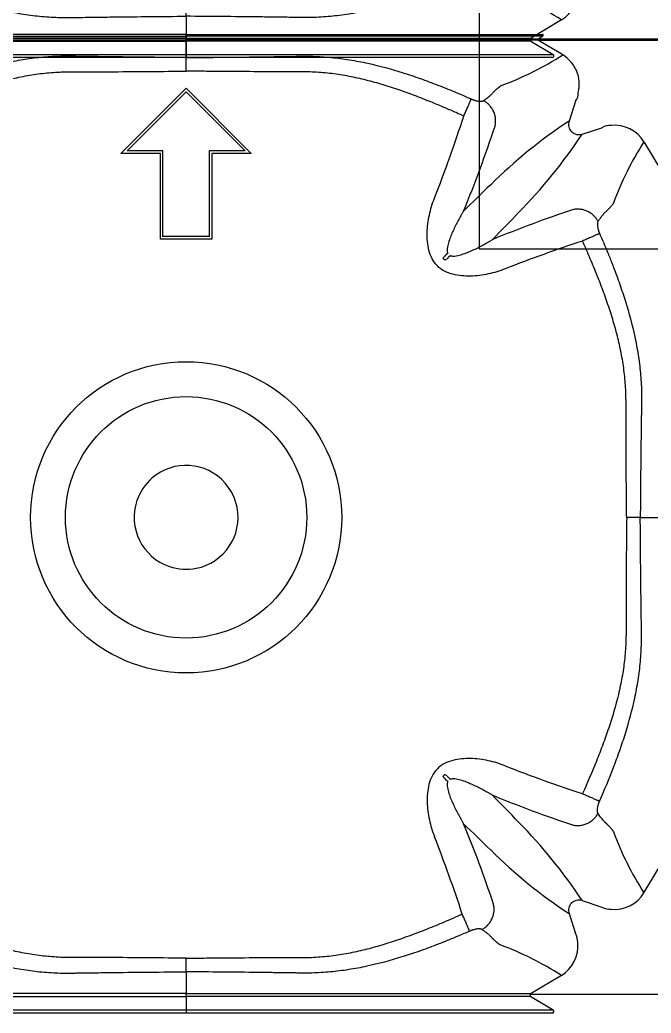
# Model space of a CAD drawing. Header units: millimetres. Extents: x -455371 to 117772, y -78417 to 116564.
# Drawn here: x -24283 to -23914, y 55726 to 56306 of the extents above; entities that cross this region are included whole.
import ezdxf

# ---------------------------------------------------------------- set-up
doc = ezdxf.new("R2010")
doc.units = ezdxf.units.MM
doc.layers.get('0').update_dxf_attribs({"color": 255})
doc.layers.add('Cls', color=7, linetype='Continuous', lineweight=25)
doc.layers.add('quote', color=5, linetype='Continuous', lineweight=15)
doc.layers.add('Contorno-Cupolex', color=3, linetype='Continuous')

# ---------------------------------------------------------------- blocks, each defined once
blk = doc.blocks.new('Cupolex H50')
at = {"layer": 'Contorno-Cupolex', "linetype": 'Continuous'}
for p, q in [((19721.008, 10220.685), (19700.221, 10220.685)), ((19721.008, 10220.685), (19741.795, 10220.685)), ((19721.008, 10220.592), (19721.008, 10220.685)), ((19721.008, 10220.428), (19721.008, 10220.592)), ((19721.008, 10220.342), (19721.008, 10220.428)), ((19741.548, 10220.428), (19741.822, 10220.592)), ((19741.548, 10220.342), (19741.548, 10220.428)), ((19721.008, 10219.339), (19721.008, 10220.342)), ((19741.56, 10220.335), (19741.548, 10220.342)), ((19741.568, 10220.335), (19741.56, 10220.335)), ((19748.808, 10220.335), (19741.568, 10220.335)), ((19742.979, 10219.487), (19741.568, 10220.335)), ((19721.008, 10218.547), (19721.008, 10219.339)), ((19717.208, 10213.747), (19721.008, 10217.548)), ((19721.008, 10217.548), (19724.809, 10213.747)), ((19717.57, 10213.897), (19721.008, 10217.335)), ((19717.57, 10213.896), (19721.008, 10217.334)), ((19721.008, 10217.334), (19721.008, 10217.335)), ((19721.008, 10217.335), (19724.446, 10213.897)), ((19721.008, 10217.334), (19724.446, 10213.896)), ((19743.723, 10216.79), (19743.347, 10215.632)), ((19744.105, 10214.873), (19745.264, 10215.25)), ((19747.709, 10214.424), (19748.773, 10212.653)), ((19719.508, 10213.747), (19717.208, 10213.747)), ((19717.208, 10213.746), (19717.208, 10213.747)), ((19719.508, 10213.746), (19717.208, 10213.746)), ((19719.658, 10213.897), (19717.57, 10213.897)), ((19719.508, 10208.747), (19719.508, 10213.747)), ((19719.658, 10213.896), (19719.658, 10213.897)), ((19719.658, 10208.897), (19719.658, 10213.897)), ((19719.658, 10208.896), (19719.658, 10213.896)), ((19722.358, 10213.896), (19722.358, 10213.897)), ((19724.446, 10213.897), (19722.358, 10213.897)), ((19722.358, 10213.897), (19722.358, 10208.897)), ((19722.358, 10213.896), (19722.358, 10208.896)), ((19722.508, 10213.747), (19722.508, 10208.747)), ((19724.809, 10213.747), (19722.508, 10213.747)), ((19724.808, 10213.746), (19722.508, 10213.746)), ((19724.808, 10213.746), (19724.809, 10213.747)), ((19721.008, 10208.897), (19719.658, 10208.897)), ((19722.358, 10208.897), (19721.008, 10208.897)), ((19719.508, 10208.746), (19719.508, 10208.747)), ((19721.008, 10208.747), (19719.508, 10208.747)), ((19721.008, 10208.746), (19719.508, 10208.746)), ((19721.008, 10208.746), (19721.008, 10208.747)), ((19722.508, 10208.747), (19721.008, 10208.747)), ((19722.508, 10208.746), (19721.008, 10208.746)), ((19722.508, 10208.746), (19722.508, 10208.747)), ((19736.013, 10207.612), (19736.085, 10207.54)), ((19747.5, 10192.535), (19746.707, 10192.535)), ((19747.5, 10192.535), (19748.773, 10192.535)), ((19736.013, 10177.459), (19736.085, 10177.531)), ((19747.709, 10170.646), (19748.773, 10172.417)), ((19744.105, 10170.197), (19745.264, 10169.82)), ((19743.347, 10169.438), (19743.723, 10168.28)), ((19721.008, 10166.044), (19721.008, 10166.837)), ((19721.008, 10166.044), (19721.008, 10164.771)), ((19742.898, 10165.834), (19741.127, 10164.77)), ((19721.008, 10164.599), (19721.008, 10164.771)), ((19721.008, 10164.599), (19721.008, 10163.821)), ((19741.084, 10164.735), (19741.092, 10164.735)), ((19741.092, 10164.735), (19748.808, 10164.735)), ((19741.119, 10164.6), (19742.416, 10163.82)), ((19721.008, 10163.821), (19721.008, 10163.635)), ((19721.008, 10163.635), (19699.654, 10163.635)), ((19742.363, 10163.635), (19721.008, 10163.635))]:
    blk.add_line(p, q, dxfattribs=at)
for radius in [9.073, 7.037]:
    blk.add_circle((19721.008, 10192.535), radius, dxfattribs=at)
for centre, radius, start, end in [((19741.796, 10220.635), 0.0499, 300.96272, 90.72245), ((19732.671, 10235.755), 19.259, 290.46786, 302.36183), ((19741.956, 10217.783), 1.987, 346.04652, 59.01123), ((19743.106, 10217.267), 0.78, 322.34469, 2.72035), ((19656.793, 10241.937), 84.511, 338.63581, 342.07511), ((19672.407, 10237.205), 70.114, 337.51574, 341.83203), ((19759.615, 10190.882), 29.618, 123.31706, 134.72435), ((19743.918, 10215.445), 0.601, 161.86663, 288.13337), ((19745.761, 10214.347), 1.031, 88.098, 118.85197), ((19746.005, 10213.401), 1.987, 30.98712, 96.05711), ((19719.313, 10231.176), 29.672, 315.28608, 326.67252), ((19763.951, 10204.095), 19.248, 147.54397, 159.4332), ((19823.716, 10122.806), 123.117, 133.62543, 134.65067), ((19764.872, 10146.017), 67.882, 108.3064, 112.52778), ((19651.998, 10294.545), 122.115, 315.3451, 316.37876), ((19769.413, 10131.006), 81.647, 108.03721, 111.39913), ((19677.006, 10266.071), 83.013, 315.3725, 315.55085), ((19794.544, 10148.533), 83.013, 134.44915, 134.6275), ((19721.008, 10192.535), 3.029, 41.25, 131.25), ((19721.008, 10192.535), 3.029, 131.25, 161.25), ((19721.008, 10192.535), 3.029, 11.25, 41.25), ((19721.008, 10192.535), 3.029, 161.25, 251.25), ((19721.008, 10192.535), 3.029, 281.25, 11.25), ((19721.008, 10192.535), 3.029, 251.25, 281.25), ((19769.413, 10254.064), 81.647, 248.60087, 251.96279), ((19677.006, 10118.999), 83.013, 44.44915, 44.6275), ((19794.544, 10236.537), 83.013, 225.3725, 225.55085), ((19666.773, 10104.862), 101.528, 43.51644, 44.7597), ((19764.872, 10239.053), 67.882, 247.47222, 251.6936), ((19674.49, 10148.671), 67.882, 18.3064, 22.52778), ((19823.019, 10261.545), 122.115, 225.3451, 226.37876), ((19719.371, 10153.941), 29.599, 33.31337, 44.72803), ((19764.175, 10181.087), 19.498, 200.64304, 212.37979), ((19659.479, 10144.13), 81.647, 18.03721, 21.39913), ((19759.649, 10194.23), 29.672, 225.28608, 236.67252), ((19746.005, 10171.669), 1.987, 263.94289, 329.01288), ((19743.918, 10169.625), 0.601, 71.86663, 198.13337), ((19745.761, 10170.723), 1.031, 241.14815, 271.90187), ((19741.874, 10167.538), 1.987, 300.98712, 6.05711), ((19742.82, 10167.782), 1.031, 358.098, 28.85197), ((19732.568, 10149.593), 19.248, 57.54397, 69.4332), ((19741.17, 10164.685), 0.0994, 149.77052, 239.25779), ((19741.178, 10164.684), 0.1, 120.93283, 149.6717), ((19742.364, 10163.735), 0.0998, 269.27767, 59.03719)]:
    blk.add_arc(centre, radius, start, end, dxfattribs=at)
for points, knots in [([(19700.195, 10220.592), (19701.725, 10220.592), (19703.259, 10220.592), (19705.177, 10220.592), (19705.561, 10220.592), (19706.136, 10220.592), (19706.328, 10220.592), (19706.544, 10220.592), (19706.568, 10220.592), (19706.616, 10220.592), (19706.639, 10220.592), (19706.72, 10220.592), (19706.792, 10220.592), (19707.058, 10220.592), (19707.312, 10220.592), (19707.781, 10220.592), (19707.952, 10220.592), (19708.325, 10220.592), (19708.527, 10220.592), (19709.174, 10220.592), (19709.65, 10220.592), (19710.429, 10220.592), (19710.702, 10220.592), (19711.259, 10220.592), (19711.543, 10220.592), (19712.122, 10220.592), (19712.417, 10220.592), (19713.019, 10220.592), (19713.327, 10220.592), (19713.787, 10220.592), (19713.941, 10220.592), (19714.127, 10220.592), (19714.16, 10220.592), (19714.192, 10220.592)], [0, 0, 0, 0, 0.5, 0.5, 0.625, 0.625, 0.6875, 0.6875, 0.6953125, 0.6953125, 0.703125, 0.703125, 0.71875, 0.71875, 0.75, 0.75, 0.765625, 0.765625, 0.78125, 0.78125, 0.8125, 0.8125, 0.828125, 0.828125, 0.84375, 0.84375, 0.859375, 0.859375, 0.875, 0.875, 0.8828125, 0.8828125, 0.8844651, 0.8844651, 0.8844651, 0.8844651]), ([(19721.008, 10220.428), (19720.363, 10220.428), (19719.718, 10220.428), (19718.428, 10220.428), (19717.783, 10220.428), (19716.492, 10220.428), (19715.847, 10220.428), (19714.88, 10220.428), (19714.556, 10220.428), (19713.913, 10220.428), (19713.591, 10220.428), (19712.952, 10220.428), (19712.639, 10220.428), (19712.024, 10220.428), (19711.722, 10220.428), (19711.13, 10220.428), (19710.838, 10220.428), (19710.284, 10220.428), (19710.017, 10220.428), (19709.258, 10220.428), (19708.791, 10220.428), (19708.202, 10220.428), (19708.022, 10220.428), (19707.695, 10220.428), (19707.548, 10220.428), (19707.166, 10220.428), (19706.998, 10220.428), (19706.8, 10220.428), (19706.698, 10220.428), (19706.497, 10220.428), (19706.397, 10220.428), (19706.196, 10220.428), (19706.096, 10220.428), (19705.795, 10220.428), (19705.594, 10220.428), (19705.192, 10220.428), (19704.992, 10220.428), (19704.389, 10220.428), (19703.988, 10220.428), (19703.185, 10220.428), (19702.784, 10220.428), (19701.744, 10220.428), (19701.106, 10220.428), (19700.469, 10220.428)], [0, 0, 0, 0, 0.032927, 0.032927, 0.065853, 0.065853, 0.09878, 0.09878, 0.115243, 0.115243, 0.131706, 0.131706, 0.14817, 0.14817, 0.164633, 0.164633, 0.181096, 0.181096, 0.197559, 0.197559, 0.230486, 0.230486, 0.246949, 0.246949, 0.263413, 0.263413, 0.296339, 0.296339, 0.329266, 0.329266, 0.362192, 0.362192, 0.395119, 0.395119, 0.460972, 0.460972, 0.526825, 0.526825, 0.658531, 0.658531, 0.790238, 0.790238, 1, 1, 1, 1]), ([(19714.192, 10220.592), (19714.313, 10220.592), (19714.434, 10220.592), (19714.863, 10220.592), (19715.17, 10220.592), (19716.092, 10220.592), (19716.706, 10220.592), (19718.55, 10220.592), (19719.779, 10220.592), (19721.008, 10220.592)], [0.8844651, 0.8844651, 0.8844651, 0.8844651, 0.890625, 0.890625, 0.90625, 0.90625, 0.9375, 0.9375, 1, 1, 1, 1]), ([(19727.856, 10220.592), (19727.725, 10220.592), (19727.593, 10220.592), (19727.154, 10220.592), (19726.847, 10220.592), (19725.925, 10220.592), (19725.31, 10220.592), (19723.467, 10220.592), (19722.237, 10220.592), (19721.008, 10220.592)], [0.8839302, 0.8839302, 0.8839302, 0.8839302, 0.890625, 0.890625, 0.90625, 0.90625, 0.9375, 0.9375, 1, 1, 1, 1]), ([(19721.008, 10220.428), (19722.289, 10220.428), (19723.57, 10220.428), (19725.492, 10220.428), (19726.132, 10220.428), (19726.933, 10220.428), (19727.094, 10220.428), (19727.415, 10220.428), (19727.577, 10220.428), (19727.864, 10220.428), (19727.987, 10220.428), (19728.24, 10220.428), (19728.37, 10220.428), (19729.01, 10220.428), (19729.496, 10220.428), (19730.446, 10220.428), (19730.912, 10220.428), (19732.235, 10220.428), (19733.016, 10220.428), (19733.944, 10220.428), (19734.213, 10220.428), (19734.655, 10220.428), (19734.829, 10220.428), (19734.99, 10220.428), (19735.02, 10220.428), (19735.059, 10220.428), (19735.071, 10220.428), (19735.095, 10220.428), (19735.107, 10220.428), (19735.166, 10220.428), (19735.216, 10220.428), (19735.367, 10220.428), (19735.468, 10220.428), (19735.97, 10220.428), (19736.373, 10220.428), (19738.384, 10220.428), (19739.993, 10220.428), (19741.548, 10220.428)], [0, 0, 0, 0, 0.0625, 0.0625, 0.09375, 0.09375, 0.101563, 0.101563, 0.109375, 0.109375, 0.117188, 0.117188, 0.125, 0.125, 0.15625, 0.15625, 0.1875, 0.1875, 0.25, 0.25, 0.28125, 0.28125, 0.3125, 0.3125, 0.320312, 0.320312, 0.324219, 0.324219, 0.328125, 0.328125, 0.34375, 0.34375, 0.375, 0.375, 0.5, 0.5, 1, 1, 1, 1]), ([(19741.822, 10220.592), (19740.292, 10220.592), (19738.758, 10220.592), (19736.839, 10220.592), (19736.456, 10220.592), (19735.88, 10220.592), (19735.689, 10220.592), (19735.473, 10220.592), (19735.449, 10220.592), (19735.401, 10220.592), (19735.378, 10220.592), (19735.297, 10220.592), (19735.225, 10220.592), (19734.958, 10220.592), (19734.705, 10220.592), (19734.236, 10220.592), (19734.065, 10220.592), (19733.692, 10220.592), (19733.489, 10220.592), (19732.842, 10220.592), (19732.366, 10220.592), (19731.587, 10220.592), (19731.315, 10220.592), (19730.758, 10220.592), (19730.474, 10220.592), (19729.895, 10220.592), (19729.6, 10220.592), (19728.998, 10220.592), (19728.69, 10220.592), (19728.229, 10220.592), (19728.076, 10220.592), (19727.9, 10220.592), (19727.878, 10220.592), (19727.856, 10220.592)], [0, 0, 0, 0, 0.5, 0.5, 0.625, 0.625, 0.6875, 0.6875, 0.6953125, 0.6953125, 0.703125, 0.703125, 0.71875, 0.71875, 0.75, 0.75, 0.765625, 0.765625, 0.78125, 0.78125, 0.8125, 0.8125, 0.828125, 0.828125, 0.84375, 0.84375, 0.859375, 0.859375, 0.875, 0.875, 0.8828125, 0.8828125, 0.8839302, 0.8839302, 0.8839302, 0.8839302]), ([(19700.469, 10220.342), (19701.106, 10220.342), (19701.744, 10220.342), (19702.784, 10220.342), (19703.185, 10220.342), (19703.988, 10220.342), (19704.389, 10220.342), (19704.992, 10220.342), (19705.192, 10220.342), (19705.594, 10220.342), (19705.795, 10220.342), (19706.096, 10220.342), (19706.196, 10220.342), (19706.397, 10220.342), (19706.497, 10220.342), (19706.698, 10220.342), (19706.8, 10220.342), (19706.998, 10220.342), (19707.166, 10220.342), (19707.548, 10220.342), (19707.695, 10220.342), (19708.022, 10220.342), (19708.202, 10220.342), (19708.791, 10220.342), (19709.258, 10220.342), (19710.017, 10220.342), (19710.284, 10220.342), (19710.838, 10220.342), (19711.13, 10220.342), (19711.722, 10220.342), (19712.024, 10220.342), (19712.639, 10220.342), (19712.952, 10220.342), (19713.591, 10220.342), (19713.913, 10220.342), (19714.556, 10220.342), (19714.88, 10220.342), (19715.847, 10220.342), (19716.492, 10220.342), (19717.783, 10220.342), (19718.428, 10220.342), (19719.718, 10220.342), (19720.363, 10220.342), (19721.008, 10220.342)], [0, 0, 0, 0, 0.209762, 0.209762, 0.341469, 0.341469, 0.473175, 0.473175, 0.539028, 0.539028, 0.604881, 0.604881, 0.637808, 0.637808, 0.670734, 0.670734, 0.703661, 0.703661, 0.736587, 0.736587, 0.753051, 0.753051, 0.769514, 0.769514, 0.802441, 0.802441, 0.818904, 0.818904, 0.835367, 0.835367, 0.85183, 0.85183, 0.868294, 0.868294, 0.884757, 0.884757, 0.90122, 0.90122, 0.934147, 0.934147, 0.967073, 0.967073, 1, 1, 1, 1]), ([(19741.548, 10220.342), (19739.993, 10220.342), (19738.384, 10220.342), (19736.373, 10220.342), (19735.97, 10220.342), (19735.468, 10220.342), (19735.367, 10220.342), (19735.216, 10220.342), (19735.166, 10220.342), (19735.107, 10220.342), (19735.095, 10220.342), (19735.071, 10220.342), (19735.059, 10220.342), (19735.02, 10220.342), (19734.99, 10220.342), (19734.829, 10220.342), (19734.655, 10220.342), (19734.213, 10220.342), (19733.944, 10220.342), (19733.016, 10220.342), (19732.235, 10220.342), (19730.912, 10220.342), (19730.446, 10220.342), (19729.496, 10220.342), (19729.01, 10220.342), (19728.37, 10220.342), (19728.24, 10220.342), (19727.987, 10220.342), (19727.864, 10220.342), (19727.577, 10220.342), (19727.415, 10220.342), (19727.094, 10220.342), (19726.933, 10220.342), (19726.132, 10220.342), (19725.492, 10220.342), (19723.57, 10220.342), (19722.289, 10220.342), (19721.008, 10220.342)], [0, 0, 0, 0, 0.5, 0.5, 0.625, 0.625, 0.65625, 0.65625, 0.671875, 0.671875, 0.675781, 0.675781, 0.679687, 0.679687, 0.6875, 0.6875, 0.71875, 0.71875, 0.75, 0.75, 0.8125, 0.8125, 0.84375, 0.84375, 0.875, 0.875, 0.882812, 0.882812, 0.890625, 0.890625, 0.898437, 0.898437, 0.90625, 0.90625, 0.9375, 0.9375, 1, 1, 1, 1]), ([(19721.008, 10219.339), (19719.605, 10219.347), (19718.202, 10219.36), (19716.448, 10219.382), (19716.098, 10219.387), (19715.572, 10219.394), (19715.396, 10219.396), (19715.046, 10219.401), (19714.87, 10219.404), (19714.608, 10219.408), (19714.52, 10219.409), (19714.344, 10219.412), (19714.256, 10219.413), (19714.121, 10219.414), (19714.076, 10219.414), (19713.986, 10219.414), (19713.941, 10219.414), (19713.806, 10219.413), (19713.716, 10219.411), (19713.266, 10219.398), (19712.907, 10219.376), (19712.368, 10219.325), (19712.189, 10219.305), (19711.831, 10219.259), (19711.652, 10219.233), (19711.117, 10219.148), (19710.765, 10219.08), (19709.714, 10218.851), (19709.026, 10218.662), (19708.006, 10218.34), (19707.669, 10218.227), (19706.999, 10217.989), (19706.666, 10217.865), (19705.676, 10217.481), (19705.024, 10217.208), (19704.378, 10216.925)], [0, 0, 0, 0, 0.25, 0.25, 0.3125, 0.3125, 0.34375, 0.34375, 0.375, 0.375, 0.390625, 0.390625, 0.40625, 0.40625, 0.414062, 0.414062, 0.421875, 0.421875, 0.4375, 0.4375, 0.5, 0.5, 0.53125, 0.53125, 0.5625, 0.5625, 0.625, 0.625, 0.75, 0.75, 0.8125, 0.8125, 0.875, 0.875, 1, 1, 1, 1]), ([(19721.008, 10219.339), (19721.473, 10219.342), (19722.405, 10219.348), (19723.808, 10219.361), (19725.098, 10219.376), (19726.27, 10219.391), (19727.059, 10219.402), (19727.585, 10219.411), (19727.942, 10219.416), (19728.571, 10219.41), (19729.471, 10219.354), (19730.543, 10219.215), (19731.953, 10218.947), (19733.325, 10218.57), (19734.676, 10218.116), (19735.665, 10217.748), (19736.658, 10217.349), (19737.307, 10217.069), (19737.639, 10216.925)], [0, 0, 0, 0, 0.081858, 0.164277, 0.247255, 0.309067, 0.370865, 0.386322, 0.40194, 0.433686, 0.497156, 0.560794, 0.624159, 0.750052, 0.811351, 0.87539, 0.93616, 1, 1, 1, 1]), ([(19704.814, 10215.927), (19705.448, 10216.212), (19706.084, 10216.487), (19707.045, 10216.876), (19707.367, 10217.003), (19708.013, 10217.245), (19708.338, 10217.362), (19709.314, 10217.692), (19709.97, 10217.889), (19710.963, 10218.13), (19711.295, 10218.201), (19711.798, 10218.293), (19711.966, 10218.321), (19712.302, 10218.372), (19712.47, 10218.394), (19712.975, 10218.452), (19713.311, 10218.479), (19713.733, 10218.498), (19713.817, 10218.501), (19713.944, 10218.504), (19713.986, 10218.505), (19714.07, 10218.507), (19714.112, 10218.507), (19714.239, 10218.508), (19714.326, 10218.508), (19714.501, 10218.508), (19714.589, 10218.508), (19714.853, 10218.508), (19715.029, 10218.508), (19715.381, 10218.508), (19715.557, 10218.509), (19716.084, 10218.51), (19716.436, 10218.511), (19718.195, 10218.519), (19719.602, 10218.53), (19721.008, 10218.547)], [0, 0, 0, 0, 0.125, 0.125, 0.1875, 0.1875, 0.25, 0.25, 0.375, 0.375, 0.4375, 0.4375, 0.46875, 0.46875, 0.5, 0.5, 0.5625, 0.5625, 0.578125, 0.578125, 0.585938, 0.585938, 0.59375, 0.59375, 0.609375, 0.609375, 0.625, 0.625, 0.65625, 0.65625, 0.6875, 0.6875, 0.75, 0.75, 1, 1, 1, 1]), ([(19737.202, 10215.927), (19737.002, 10216.017), (19736.59, 10216.2), (19735.953, 10216.474), (19735.197, 10216.788), (19734.329, 10217.128), (19733.518, 10217.419), (19732.865, 10217.634), (19732.211, 10217.835), (19731.388, 10218.058), (19730.389, 10218.273), (19729.382, 10218.425), (19728.537, 10218.493), (19727.988, 10218.507), (19727.733, 10218.508), (19727.559, 10218.508), (19727.076, 10218.508), (19726.285, 10218.509), (19724.877, 10218.513), (19723.471, 10218.522), (19722.064, 10218.535), (19721.36, 10218.543), (19721.008, 10218.547)], [0, 0, 0, 0, 0.039685, 0.081401, 0.12514, 0.187502, 0.249718, 0.280702, 0.311603, 0.373204, 0.434675, 0.49602, 0.557011, 0.587479, 0.595205, 0.603053, 0.61891, 0.682454, 0.745963, 0.872985, 0.936476, 1, 1, 1, 1]), ([(19738.355, 10216.828), (19738.368, 10216.837), (19738.393, 10216.854), (19738.429, 10216.879), (19738.464, 10216.904), (19738.498, 10216.928), (19738.531, 10216.953), (19738.585, 10216.993), (19738.657, 10217.049), (19738.741, 10217.12), (19738.817, 10217.19), (19738.878, 10217.251), (19738.92, 10217.297), (19738.952, 10217.33), (19738.981, 10217.359), (19739.023, 10217.4), (19739.074, 10217.45), (19739.131, 10217.503), (19739.184, 10217.552), (19739.249, 10217.611), (19739.309, 10217.659), (19739.358, 10217.689), (19739.382, 10217.701), (19739.395, 10217.708), (19739.402, 10217.71), (19739.405, 10217.712)], [0, 0, 0, 0, 0.020834, 0.041499, 0.061995, 0.082327, 0.102494, 0.1225, 0.183394, 0.244692, 0.305517, 0.365952, 0.407549, 0.429262, 0.459619, 0.493771, 0.556586, 0.619732, 0.683579, 0.744962, 0.871925, 0.935861, 0.967747, 0.983808, 1, 1, 1, 1]), ([(19737.639, 10216.925), (19737.647, 10216.921), (19737.663, 10216.914), (19737.687, 10216.904), (19737.711, 10216.895), (19737.735, 10216.885), (19737.771, 10216.872), (19737.819, 10216.856), (19737.896, 10216.832), (19737.99, 10216.809), (19738.091, 10216.793), (19738.18, 10216.787), (19738.242, 10216.791), (19738.284, 10216.798), (19738.311, 10216.806), (19738.335, 10216.816), (19738.349, 10216.824), (19738.355, 10216.828)], [0, 0, 0, 0, 0.025114, 0.050251, 0.075451, 0.100753, 0.126198, 0.189041, 0.252473, 0.377155, 0.504216, 0.628011, 0.754462, 0.81453, 0.875317, 0.937064, 1, 1, 1, 1]), ([(19739.624, 10207.024), (19739.3, 10206.895), (19738.97, 10206.795), (19738.296, 10206.65), (19737.949, 10206.606), (19737.429, 10206.593), (19737.256, 10206.598), (19736.91, 10206.631), (19736.737, 10206.659), (19736.234, 10206.789), (19735.91, 10206.944), (19735.538, 10207.317), (19735.438, 10207.458), (19735.276, 10207.768), (19735.218, 10207.933), (19735.131, 10208.268), (19735.103, 10208.441), (19735.071, 10208.786), (19735.066, 10208.958), (19735.079, 10209.475), (19735.123, 10209.82), (19735.268, 10210.497), (19735.368, 10210.828), (19735.497, 10211.15)], [0, 0, 0, 0, 0.125, 0.125, 0.25, 0.25, 0.3125, 0.3125, 0.375, 0.375, 0.5, 0.5, 0.5625, 0.5625, 0.625, 0.625, 0.6875, 0.6875, 0.75, 0.75, 0.875, 0.875, 1, 1, 1, 1]), ([(19745.929, 10210.856), (19745.928, 10210.853), (19745.925, 10210.846), (19745.919, 10210.833), (19745.906, 10210.809), (19745.876, 10210.759), (19745.825, 10210.696), (19745.76, 10210.625), (19745.708, 10210.569), (19745.655, 10210.514), (19745.61, 10210.469), (19745.57, 10210.428), (19745.538, 10210.397), (19745.505, 10210.365), (19745.458, 10210.322), (19745.399, 10210.263), (19745.337, 10210.194), (19745.283, 10210.129), (19745.235, 10210.07), (19745.186, 10210.007), (19745.137, 10209.939), (19745.086, 10209.868), (19745.052, 10209.817), (19745.035, 10209.792)], [0, 0, 0, 0, 0.016011, 0.032224, 0.064149, 0.128117, 0.255099, 0.326832, 0.398509, 0.451594, 0.506571, 0.540692, 0.57148, 0.599734, 0.634041, 0.695795, 0.755398, 0.795322, 0.835569, 0.876151, 0.917076, 0.958355, 1, 1, 1, 1]), ([(19737.192, 10210.392), (19737.178, 10210.369), (19737.164, 10210.346), (19737.136, 10210.3), (19737.122, 10210.277), (19737.081, 10210.208), (19737.054, 10210.162), (19736.974, 10210.023), (19736.922, 10209.928), (19736.769, 10209.642), (19736.672, 10209.447), (19736.535, 10209.145), (19736.492, 10209.043), (19736.409, 10208.835), (19736.37, 10208.73), (19736.318, 10208.568), (19736.302, 10208.513), (19736.273, 10208.402), (19736.261, 10208.346), (19736.242, 10208.232), (19736.236, 10208.174), (19736.237, 10208.085), (19736.239, 10208.056), (19736.248, 10207.997), (19736.255, 10207.967), (19736.267, 10207.939)], [0, 0, 0, 0, 0.03125, 0.03125, 0.0625, 0.0625, 0.125, 0.125, 0.25, 0.25, 0.5, 0.5, 0.625, 0.625, 0.75, 0.75, 0.8125, 0.8125, 0.875, 0.875, 0.9375, 0.9375, 0.96875, 0.96875, 1, 1, 1, 1]), ([(19745.035, 10209.792), (19745.033, 10209.789), (19745.029, 10209.782), (19745.023, 10209.771), (19745.018, 10209.759), (19745.013, 10209.747), (19745.009, 10209.733), (19745.006, 10209.719), (19745.003, 10209.704), (19744.997, 10209.672), (19744.994, 10209.616), (19744.999, 10209.527), (19745.015, 10209.425), (19745.038, 10209.332), (19745.062, 10209.254), (19745.08, 10209.201), (19745.097, 10209.154), (19745.113, 10209.114), (19745.124, 10209.087), (19745.13, 10209.074)], [0, 0, 0, 0, 0.031543, 0.062759, 0.093676, 0.12432, 0.154721, 0.184907, 0.214908, 0.244754, 0.371276, 0.495222, 0.622346, 0.74714, 0.810652, 0.87359, 0.915985, 0.958061, 1, 1, 1, 1]), ([(19745.13, 10209.074), (19745.226, 10208.852), (19745.415, 10208.415), (19745.683, 10207.765), (19745.984, 10207), (19746.307, 10206.125), (19746.754, 10204.783), (19747.123, 10203.419), (19747.385, 10202.017), (19747.519, 10200.951), (19747.572, 10200.056), (19747.576, 10199.431), (19747.571, 10199.077), (19747.562, 10198.553), (19747.552, 10197.768), (19747.533, 10196.369), (19747.514, 10194.625), (19747.505, 10193.229), (19747.5, 10192.535)], [0, 0, 0, 0, 0.042924, 0.084471, 0.124692, 0.188647, 0.249907, 0.375615, 0.438991, 0.50263, 0.566109, 0.597857, 0.613444, 0.628905, 0.690742, 0.752592, 0.876921, 1, 1, 1, 1]), ([(19736.412, 10207.794), (19736.441, 10207.782), (19736.47, 10207.775), (19736.53, 10207.765), (19736.56, 10207.763), (19736.648, 10207.763), (19736.706, 10207.769), (19736.82, 10207.788), (19736.877, 10207.8), (19736.988, 10207.829), (19737.042, 10207.845), (19737.204, 10207.897), (19737.309, 10207.936), (19737.516, 10208.018), (19737.618, 10208.062), (19737.919, 10208.198), (19738.115, 10208.295), (19738.402, 10208.448), (19738.496, 10208.5), (19738.636, 10208.581), (19738.682, 10208.608), (19738.751, 10208.649), (19738.774, 10208.663), (19738.819, 10208.691), (19738.842, 10208.705), (19738.865, 10208.719)], [0, 0, 0, 0, 0.03125, 0.03125, 0.0625, 0.0625, 0.125, 0.125, 0.1875, 0.1875, 0.25, 0.25, 0.375, 0.375, 0.5, 0.5, 0.75, 0.75, 0.875, 0.875, 0.9375, 0.9375, 0.96875, 0.96875, 1, 1, 1, 1]), ([(19746.707, 10192.535), (19746.703, 10192.885), (19746.695, 10193.585), (19746.682, 10194.984), (19746.673, 10196.383), (19746.669, 10197.783), (19746.667, 10198.57), (19746.668, 10199.094), (19746.668, 10199.435), (19746.655, 10200.025), (19746.59, 10200.865), (19746.442, 10201.867), (19746.232, 10202.86), (19746.013, 10203.678), (19745.816, 10204.328), (19745.606, 10204.976), (19745.319, 10205.782), (19744.941, 10206.753), (19744.545, 10207.706), (19744.267, 10208.337), (19744.133, 10208.64)], [0, 0, 0, 0, 0.063564, 0.127097, 0.254201, 0.31775, 0.381331, 0.397214, 0.41286, 0.44336, 0.504368, 0.565708, 0.627174, 0.688693, 0.719527, 0.750429, 0.81247, 0.874829, 0.93973, 1, 1, 1, 1]), ([(19736.013, 10207.612), (19736.01, 10207.614), (19736.009, 10207.618), (19736.008, 10207.625), (19736.008, 10207.629), (19736.01, 10207.64), (19736.012, 10207.647), (19736.02, 10207.666), (19736.027, 10207.679), (19736.049, 10207.714), (19736.066, 10207.735), (19736.086, 10207.755)], [0, 0, 0, 0, 0.0625, 0.0625, 0.125, 0.125, 0.25, 0.25, 0.5, 0.5, 1, 1, 1, 1]), ([(19736.228, 10207.612), (19736.209, 10207.593), (19736.187, 10207.576), (19736.152, 10207.554), (19736.14, 10207.547), (19736.12, 10207.539), (19736.113, 10207.537), (19736.102, 10207.535), (19736.099, 10207.535), (19736.091, 10207.536), (19736.088, 10207.537), (19736.085, 10207.54)], [0, 0, 0, 0, 0.5, 0.5, 0.75, 0.75, 0.875, 0.875, 0.9375, 0.9375, 1, 1, 1, 1]), ([(19746.707, 10192.535), (19746.69, 10191.136), (19746.679, 10189.736), (19746.671, 10187.987), (19746.67, 10187.637), (19746.668, 10186.937), (19746.668, 10186.588), (19746.668, 10186.15), (19746.668, 10186.062), (19746.668, 10185.931), (19746.668, 10185.888), (19746.668, 10185.802), (19746.668, 10185.759), (19746.667, 10185.674), (19746.667, 10185.632), (19746.666, 10185.549), (19746.665, 10185.507), (19746.662, 10185.381), (19746.659, 10185.297), (19746.642, 10184.878), (19746.616, 10184.543), (19746.56, 10184.041), (19746.538, 10183.874), (19746.489, 10183.54), (19746.462, 10183.373), (19746.372, 10182.873), (19746.302, 10182.542), (19746.066, 10181.554), (19745.874, 10180.904), (19745.549, 10179.935), (19745.435, 10179.613), (19745.196, 10178.971), (19745.071, 10178.651), (19744.686, 10177.694), (19744.414, 10177.061), (19744.133, 10176.43)], [0, 0, 0, 0, 0.25, 0.25, 0.3125, 0.3125, 0.375, 0.375, 0.390625, 0.390625, 0.398438, 0.398438, 0.40625, 0.40625, 0.414062, 0.414062, 0.421875, 0.421875, 0.4375, 0.4375, 0.5, 0.5, 0.53125, 0.53125, 0.5625, 0.5625, 0.625, 0.625, 0.75, 0.75, 0.8125, 0.8125, 0.875, 0.875, 1, 1, 1, 1]), ([(19745.13, 10175.996), (19745.411, 10176.639), (19745.68, 10177.288), (19746.06, 10178.275), (19746.182, 10178.606), (19746.416, 10179.272), (19746.528, 10179.607), (19746.844, 10180.619), (19747.029, 10181.303), (19747.253, 10182.347), (19747.319, 10182.698), (19747.402, 10183.23), (19747.427, 10183.408), (19747.471, 10183.764), (19747.491, 10183.943), (19747.54, 10184.478), (19747.561, 10184.835), (19747.572, 10185.283), (19747.574, 10185.372), (19747.575, 10185.507), (19747.575, 10185.551), (19747.575, 10185.641), (19747.575, 10185.686), (19747.574, 10185.775), (19747.573, 10185.819), (19747.572, 10185.907), (19747.571, 10185.95), (19747.569, 10186.081), (19747.568, 10186.168), (19747.561, 10186.604), (19747.556, 10186.953), (19747.547, 10187.651), (19747.542, 10187.999), (19747.521, 10189.744), (19747.508, 10191.139), (19747.5, 10192.535)], [0, 0, 0, 0, 0.125, 0.125, 0.1875, 0.1875, 0.25, 0.25, 0.375, 0.375, 0.4375, 0.4375, 0.46875, 0.46875, 0.5, 0.5, 0.5625, 0.5625, 0.578125, 0.578125, 0.585938, 0.585938, 0.59375, 0.59375, 0.601562, 0.601562, 0.609375, 0.609375, 0.625, 0.625, 0.6875, 0.6875, 0.75, 0.75, 1, 1, 1, 1]), ([(19739.624, 10178.046), (19739.3, 10178.175), (19738.97, 10178.276), (19738.296, 10178.42), (19737.949, 10178.465), (19737.429, 10178.477), (19737.256, 10178.472), (19736.91, 10178.44), (19736.737, 10178.411), (19736.234, 10178.281), (19735.91, 10178.126), (19735.538, 10177.753), (19735.438, 10177.612), (19735.276, 10177.302), (19735.218, 10177.138), (19735.131, 10176.803), (19735.103, 10176.629), (19735.071, 10176.284), (19735.066, 10176.112), (19735.079, 10175.596), (19735.123, 10175.25), (19735.268, 10174.573), (19735.368, 10174.242), (19735.497, 10173.92)], [0, 0, 0, 0, 0.125, 0.125, 0.25, 0.25, 0.3125, 0.3125, 0.375, 0.375, 0.5, 0.5, 0.5625, 0.5625, 0.625, 0.625, 0.6875, 0.6875, 0.75, 0.75, 0.875, 0.875, 1, 1, 1, 1]), ([(19736.086, 10177.315), (19736.066, 10177.335), (19736.049, 10177.356), (19736.027, 10177.392), (19736.02, 10177.404), (19736.012, 10177.424), (19736.01, 10177.431), (19736.008, 10177.441), (19736.008, 10177.445), (19736.009, 10177.452), (19736.01, 10177.456), (19736.013, 10177.459)], [0, 0, 0, 0, 0.5, 0.5, 0.75, 0.75, 0.875, 0.875, 0.9375, 0.9375, 1, 1, 1, 1]), ([(19736.228, 10177.458), (19736.209, 10177.477), (19736.187, 10177.494), (19736.152, 10177.516), (19736.14, 10177.523), (19736.12, 10177.531), (19736.113, 10177.533), (19736.102, 10177.535), (19736.099, 10177.535), (19736.091, 10177.534), (19736.088, 10177.533), (19736.085, 10177.531)], [0, 0, 0, 0, 0.5, 0.5, 0.75, 0.75, 0.875, 0.875, 0.9375, 0.9375, 1, 1, 1, 1]), ([(19736.267, 10177.131), (19736.255, 10177.102), (19736.248, 10177.073), (19736.239, 10177.014), (19736.237, 10176.984), (19736.236, 10176.895), (19736.242, 10176.837), (19736.261, 10176.723), (19736.274, 10176.666), (19736.302, 10176.555), (19736.318, 10176.501), (19736.37, 10176.34), (19736.409, 10176.234), (19736.491, 10176.028), (19736.535, 10175.926), (19736.671, 10175.625), (19736.768, 10175.428), (19736.921, 10175.142), (19736.974, 10175.048), (19737.054, 10174.908), (19737.081, 10174.862), (19737.122, 10174.793), (19737.136, 10174.77), (19737.164, 10174.724), (19737.178, 10174.701), (19737.192, 10174.679)], [0, 0, 0, 0, 0.03125, 0.03125, 0.0625, 0.0625, 0.125, 0.125, 0.1875, 0.1875, 0.25, 0.25, 0.375, 0.375, 0.5, 0.5, 0.75, 0.75, 0.875, 0.875, 0.9375, 0.9375, 0.96875, 0.96875, 1, 1, 1, 1]), ([(19736.412, 10177.277), (19736.441, 10177.288), (19736.47, 10177.296), (19736.53, 10177.305), (19736.56, 10177.307), (19736.648, 10177.307), (19736.706, 10177.301), (19736.82, 10177.282), (19736.877, 10177.27), (19736.988, 10177.241), (19737.042, 10177.225), (19737.204, 10177.173), (19737.309, 10177.135), (19737.516, 10177.052), (19737.618, 10177.008), (19737.919, 10176.872), (19738.115, 10176.775), (19738.402, 10176.622), (19738.496, 10176.57), (19738.636, 10176.489), (19738.682, 10176.462), (19738.751, 10176.421), (19738.774, 10176.407), (19738.819, 10176.379), (19738.842, 10176.366), (19738.865, 10176.351)], [0, 0, 0, 0, 0.03125, 0.03125, 0.0625, 0.0625, 0.125, 0.125, 0.1875, 0.1875, 0.25, 0.25, 0.375, 0.375, 0.5, 0.5, 0.75, 0.75, 0.875, 0.875, 0.9375, 0.9375, 0.96875, 0.96875, 1, 1, 1, 1]), ([(19745.035, 10175.278), (19745.019, 10175.303), (19745.006, 10175.337), (19744.999, 10175.393), (19744.997, 10175.404), (19744.996, 10175.429), (19744.996, 10175.442), (19744.996, 10175.483), (19744.997, 10175.513), (19745.005, 10175.576), (19745.01, 10175.61), (19745.021, 10175.663), (19745.025, 10175.682), (19745.034, 10175.719), (19745.039, 10175.738), (19745.055, 10175.796), (19745.068, 10175.836), (19745.097, 10175.916), (19745.113, 10175.956), (19745.13, 10175.996)], [0, 0, 0, 0, 0.25, 0.25, 0.3125, 0.3125, 0.375, 0.375, 0.5, 0.5, 0.625, 0.625, 0.6875, 0.6875, 0.75, 0.75, 0.875, 0.875, 1, 1, 1, 1]), ([(19745.929, 10174.214), (19745.928, 10174.217), (19745.927, 10174.22), (19745.924, 10174.227), (19745.922, 10174.231), (19745.917, 10174.241), (19745.913, 10174.248), (19745.902, 10174.268), (19745.893, 10174.283), (19745.873, 10174.312), (19745.862, 10174.327), (19745.838, 10174.357), (19745.824, 10174.373), (19745.796, 10174.405), (19745.781, 10174.421), (19745.75, 10174.455), (19745.734, 10174.473), (19745.708, 10174.501), (19745.699, 10174.51), (19745.681, 10174.529), (19745.672, 10174.539), (19745.643, 10174.568), (19745.623, 10174.588), (19745.6, 10174.611), (19745.598, 10174.614), (19745.593, 10174.619), (19745.59, 10174.622), (19745.582, 10174.63), (19745.577, 10174.635), (19745.566, 10174.646), (19745.56, 10174.652), (19745.549, 10174.663), (19745.543, 10174.669), (19745.531, 10174.68), (19745.526, 10174.685), (19745.514, 10174.696), (19745.508, 10174.701), (19745.497, 10174.712), (19745.491, 10174.717), (19745.48, 10174.728), (19745.474, 10174.733), (19745.457, 10174.75), (19745.445, 10174.761), (19745.423, 10174.784), (19745.411, 10174.796), (19745.376, 10174.833), (19745.353, 10174.859), (19745.235, 10174.995), (19745.136, 10175.127), (19745.035, 10175.278)], [0, 0, 0, 0, 0.015625, 0.015625, 0.03125, 0.03125, 0.0625, 0.0625, 0.125, 0.125, 0.1875, 0.1875, 0.25, 0.25, 0.3125, 0.3125, 0.375, 0.375, 0.40625, 0.40625, 0.4375, 0.4375, 0.5, 0.5, 0.507812, 0.507812, 0.515625, 0.515625, 0.53125, 0.53125, 0.546875, 0.546875, 0.5625, 0.5625, 0.578125, 0.578125, 0.59375, 0.59375, 0.609375, 0.609375, 0.625, 0.625, 0.65625, 0.65625, 0.6875, 0.6875, 0.75, 0.75, 1, 1, 1, 1]), ([(19721.008, 10166.837), (19719.609, 10166.853), (19718.21, 10166.865), (19716.46, 10166.872), (19716.11, 10166.874), (19715.411, 10166.875), (19715.061, 10166.876), (19714.623, 10166.876), (19714.535, 10166.876), (19714.405, 10166.875), (19714.361, 10166.875), (19714.275, 10166.875), (19714.232, 10166.876), (19714.147, 10166.876), (19714.106, 10166.876), (19714.022, 10166.878), (19713.98, 10166.878), (19713.854, 10166.881), (19713.77, 10166.884), (19713.351, 10166.901), (19713.016, 10166.927), (19712.515, 10166.984), (19712.347, 10167.005), (19712.013, 10167.054), (19711.846, 10167.081), (19711.346, 10167.171), (19711.015, 10167.241), (19710.028, 10167.477), (19709.377, 10167.67), (19708.408, 10167.994), (19708.086, 10168.109), (19707.444, 10168.348), (19707.124, 10168.472), (19706.167, 10168.857), (19705.534, 10169.129), (19704.903, 10169.411)], [0, 0, 0, 0, 0.25, 0.25, 0.3125, 0.3125, 0.375, 0.375, 0.390625, 0.390625, 0.398438, 0.398438, 0.40625, 0.40625, 0.414062, 0.414062, 0.421875, 0.421875, 0.4375, 0.4375, 0.5, 0.5, 0.53125, 0.53125, 0.5625, 0.5625, 0.625, 0.625, 0.75, 0.75, 0.8125, 0.8125, 0.875, 0.875, 1, 1, 1, 1]), ([(19721.008, 10166.837), (19721.358, 10166.841), (19722.058, 10166.849), (19723.457, 10166.861), (19724.857, 10166.87), (19726.256, 10166.875), (19727.044, 10166.876), (19727.567, 10166.875), (19727.909, 10166.875), (19728.498, 10166.888), (19729.338, 10166.954), (19730.34, 10167.101), (19731.333, 10167.311), (19732.152, 10167.53), (19732.801, 10167.727), (19733.449, 10167.938), (19734.255, 10168.224), (19735.226, 10168.602), (19736.18, 10168.998), (19736.81, 10169.277), (19737.113, 10169.411)], [0, 0, 0, 0, 0.063564, 0.127097, 0.254201, 0.31775, 0.381331, 0.397214, 0.41286, 0.44336, 0.504368, 0.565708, 0.627174, 0.688693, 0.719527, 0.750429, 0.81247, 0.874829, 0.93973, 1, 1, 1, 1]), ([(19704.47, 10168.413), (19705.113, 10168.132), (19705.761, 10167.863), (19706.748, 10167.484), (19707.079, 10167.361), (19707.745, 10167.127), (19708.08, 10167.016), (19709.092, 10166.7), (19709.776, 10166.515), (19710.82, 10166.291), (19711.172, 10166.225), (19711.704, 10166.142), (19711.882, 10166.117), (19712.238, 10166.072), (19712.416, 10166.053), (19712.951, 10166.003), (19713.309, 10165.982), (19713.756, 10165.971), (19713.845, 10165.97), (19713.98, 10165.969), (19714.025, 10165.968), (19714.114, 10165.968), (19714.159, 10165.969), (19714.248, 10165.97), (19714.292, 10165.97), (19714.38, 10165.971), (19714.424, 10165.972), (19714.555, 10165.974), (19714.642, 10165.975), (19715.077, 10165.982), (19715.426, 10165.987), (19716.124, 10165.996), (19716.473, 10166.001), (19718.217, 10166.022), (19719.612, 10166.035), (19721.008, 10166.044)], [0, 0, 0, 0, 0.125, 0.125, 0.1875, 0.1875, 0.25, 0.25, 0.375, 0.375, 0.4375, 0.4375, 0.46875, 0.46875, 0.5, 0.5, 0.5625, 0.5625, 0.578125, 0.578125, 0.585938, 0.585938, 0.59375, 0.59375, 0.601562, 0.601562, 0.609375, 0.609375, 0.625, 0.625, 0.6875, 0.6875, 0.75, 0.75, 1, 1, 1, 1]), ([(19737.547, 10168.413), (19737.325, 10168.317), (19736.888, 10168.128), (19736.238, 10167.861), (19735.474, 10167.559), (19734.599, 10167.236), (19733.256, 10166.79), (19731.892, 10166.421), (19730.491, 10166.158), (19729.424, 10166.025), (19728.529, 10165.971), (19727.904, 10165.967), (19727.55, 10165.973), (19727.026, 10165.981), (19726.242, 10165.992), (19724.843, 10166.01), (19723.098, 10166.029), (19721.703, 10166.039), (19721.008, 10166.044)], [0, 0, 0, 0, 0.042924, 0.084471, 0.124692, 0.188647, 0.249907, 0.375615, 0.438991, 0.50263, 0.566109, 0.597857, 0.613444, 0.628905, 0.690742, 0.752592, 0.876921, 1, 1, 1, 1]), ([(19738.265, 10168.508), (19738.262, 10168.51), (19738.255, 10168.515), (19738.244, 10168.52), (19738.233, 10168.525), (19738.22, 10168.53), (19738.207, 10168.534), (19738.193, 10168.538), (19738.178, 10168.541), (19738.145, 10168.546), (19738.089, 10168.55), (19738, 10168.544), (19737.899, 10168.528), (19737.805, 10168.505), (19737.727, 10168.482), (19737.674, 10168.464), (19737.627, 10168.446), (19737.587, 10168.43), (19737.56, 10168.419), (19737.547, 10168.413)], [0, 0, 0, 0, 0.031543, 0.062759, 0.093676, 0.12432, 0.154721, 0.184907, 0.214908, 0.244754, 0.371276, 0.495222, 0.622346, 0.74714, 0.810652, 0.87359, 0.915985, 0.958061, 1, 1, 1, 1]), ([(19739.33, 10167.614), (19739.326, 10167.616), (19739.32, 10167.618), (19739.306, 10167.625), (19739.282, 10167.637), (19739.232, 10167.668), (19739.17, 10167.719), (19739.099, 10167.783), (19739.042, 10167.836), (19738.987, 10167.889), (19738.942, 10167.933), (19738.902, 10167.973), (19738.87, 10168.005), (19738.839, 10168.039), (19738.796, 10168.085), (19738.736, 10168.144), (19738.667, 10168.206), (19738.602, 10168.261), (19738.543, 10168.308), (19738.48, 10168.357), (19738.413, 10168.407), (19738.341, 10168.457), (19738.291, 10168.491), (19738.265, 10168.508)], [0, 0, 0, 0, 0.016011, 0.032224, 0.064149, 0.128117, 0.255099, 0.326832, 0.398509, 0.451594, 0.506571, 0.540692, 0.57148, 0.599734, 0.634041, 0.695795, 0.755398, 0.795322, 0.835569, 0.876151, 0.917076, 0.958355, 1, 1, 1, 1]), ([(19700.898, 10164.6), (19702.397, 10164.6), (19703.903, 10164.6), (19705.786, 10164.599), (19706.163, 10164.599), (19706.727, 10164.599), (19706.916, 10164.599), (19707.151, 10164.599), (19707.198, 10164.599), (19707.292, 10164.599), (19707.333, 10164.599), (19707.458, 10164.599), (19707.537, 10164.599), (19707.734, 10164.599), (19707.853, 10164.599), (19708.263, 10164.599), (19708.599, 10164.599), (19709.2, 10164.599), (19709.417, 10164.599), (19709.87, 10164.599), (19710.108, 10164.599), (19710.857, 10164.599), (19711.408, 10164.599), (19712.259, 10164.599), (19712.549, 10164.599), (19713.14, 10164.599), (19713.443, 10164.599), (19714.048, 10164.599), (19714.35, 10164.599), (19714.956, 10164.599), (19715.258, 10164.599), (19716.166, 10164.599), (19716.771, 10164.599), (19718.453, 10164.599), (19719.53, 10164.599), (19720.607, 10164.599)], [0, 0, 0, 0, 0.5, 0.5, 0.625, 0.625, 0.6875, 0.6875, 0.703125, 0.703125, 0.71875, 0.71875, 0.734375, 0.734375, 0.75, 0.75, 0.78125, 0.78125, 0.796875, 0.796875, 0.8125, 0.8125, 0.84375, 0.84375, 0.859375, 0.859375, 0.875, 0.875, 0.890625, 0.890625, 0.90625, 0.90625, 0.9375, 0.9375, 0.9930906, 0.9930906, 0.9930906, 0.9930906]), ([(19716.312, 10164.771), (19716.064, 10164.771), (19715.817, 10164.771), (19715.267, 10164.771), (19714.965, 10164.771), (19714.36, 10164.771), (19714.058, 10164.771), (19713.455, 10164.771), (19713.153, 10164.771), (19712.556, 10164.771), (19712.264, 10164.771), (19711.695, 10164.771), (19711.418, 10164.771), (19710.875, 10164.771), (19710.61, 10164.771), (19709.856, 10164.771), (19709.402, 10164.771), (19708.596, 10164.771), (19708.258, 10164.771), (19707.85, 10164.771), (19707.731, 10164.771), (19707.533, 10164.771), (19707.454, 10164.771), (19707.361, 10164.771), (19707.336, 10164.771), (19707.289, 10164.771), (19707.266, 10164.771), (19707.195, 10164.771), (19707.148, 10164.771), (19706.912, 10164.771), (19706.724, 10164.771), (19706.159, 10164.771), (19705.782, 10164.771), (19704.542, 10164.771), (19703.679, 10164.771), (19702.818, 10164.771)], [0.0809509, 0.0809509, 0.0809509, 0.0809509, 0.09375, 0.09375, 0.109375, 0.109375, 0.125, 0.125, 0.140625, 0.140625, 0.15625, 0.15625, 0.171875, 0.171875, 0.1875, 0.1875, 0.21875, 0.21875, 0.25, 0.25, 0.265625, 0.265625, 0.28125, 0.28125, 0.2890625, 0.2890625, 0.296875, 0.296875, 0.3125, 0.3125, 0.375, 0.375, 0.5, 0.5, 0.786222, 0.786222, 0.786222, 0.786222]), ([(19721.008, 10164.771), (19719.8, 10164.771), (19718.591, 10164.771), (19717.025, 10164.771), (19716.669, 10164.771), (19716.312, 10164.771)], [0, 0, 0, 0, 0.0625, 0.0625, 0.0809509, 0.0809509, 0.0809509, 0.0809509]), ([(19721.008, 10164.771), (19722.217, 10164.771), (19723.426, 10164.771), (19724.99, 10164.771), (19725.345, 10164.771), (19725.7, 10164.771)], [0, 0, 0, 0, 0.0625, 0.0625, 0.08086931, 0.08086931, 0.08086931, 0.08086931]), ([(19739.204, 10164.6), (19738.34, 10164.6), (19737.473, 10164.6), (19736.231, 10164.599), (19735.854, 10164.599), (19735.289, 10164.599), (19735.101, 10164.599), (19734.866, 10164.599), (19734.819, 10164.599), (19734.725, 10164.599), (19734.683, 10164.599), (19734.559, 10164.599), (19734.48, 10164.599), (19734.283, 10164.599), (19734.164, 10164.599), (19733.754, 10164.599), (19733.417, 10164.599), (19732.817, 10164.599), (19732.6, 10164.599), (19732.147, 10164.599), (19731.908, 10164.599), (19731.16, 10164.599), (19730.609, 10164.599), (19729.757, 10164.599), (19729.468, 10164.599), (19728.877, 10164.599), (19728.574, 10164.599), (19727.969, 10164.599), (19727.666, 10164.599), (19727.061, 10164.599), (19726.758, 10164.599), (19725.851, 10164.599), (19725.245, 10164.599), (19723.577, 10164.599), (19722.514, 10164.599), (19721.451, 10164.599)], [0.2124485, 0.2124485, 0.2124485, 0.2124485, 0.5, 0.5, 0.625, 0.625, 0.6875, 0.6875, 0.703125, 0.703125, 0.71875, 0.71875, 0.734375, 0.734375, 0.75, 0.75, 0.78125, 0.78125, 0.796875, 0.796875, 0.8125, 0.8125, 0.84375, 0.84375, 0.859375, 0.859375, 0.875, 0.875, 0.890625, 0.890625, 0.90625, 0.90625, 0.9375, 0.9375, 0.9923835, 0.9923835, 0.9923835, 0.9923835]), ([(19725.7, 10164.771), (19725.949, 10164.771), (19726.198, 10164.771), (19726.75, 10164.771), (19727.052, 10164.771), (19727.656, 10164.771), (19727.958, 10164.771), (19728.561, 10164.771), (19728.864, 10164.771), (19729.461, 10164.771), (19729.752, 10164.771), (19730.321, 10164.771), (19730.599, 10164.771), (19731.141, 10164.771), (19731.407, 10164.771), (19732.161, 10164.771), (19732.614, 10164.771), (19733.421, 10164.771), (19733.759, 10164.771), (19734.167, 10164.771), (19734.286, 10164.771), (19734.484, 10164.771), (19734.563, 10164.771), (19734.656, 10164.771), (19734.681, 10164.771), (19734.728, 10164.771), (19734.751, 10164.771), (19734.822, 10164.771), (19734.869, 10164.771), (19735.104, 10164.771), (19735.293, 10164.771), (19735.858, 10164.771), (19736.235, 10164.771), (19738.119, 10164.771), (19739.626, 10164.77), (19741.127, 10164.77)], [0.0808693, 0.0808693, 0.0808693, 0.0808693, 0.09375, 0.09375, 0.109375, 0.109375, 0.125, 0.125, 0.140625, 0.140625, 0.15625, 0.15625, 0.171875, 0.171875, 0.1875, 0.1875, 0.21875, 0.21875, 0.25, 0.25, 0.265625, 0.265625, 0.28125, 0.28125, 0.2890625, 0.2890625, 0.296875, 0.296875, 0.3125, 0.3125, 0.375, 0.375, 0.5, 0.5, 1, 1, 1, 1]), ([(19705.968, 10163.821), (19705.983, 10163.821), (19705.998, 10163.821), (19706.038, 10163.821), (19706.061, 10163.821), (19706.118, 10163.821), (19706.15, 10163.821), (19706.26, 10163.821), (19706.349, 10163.821), (19706.562, 10163.821), (19706.687, 10163.821), (19706.968, 10163.821), (19707.123, 10163.821), (19707.462, 10163.821), (19707.646, 10163.821), (19708.042, 10163.821), (19708.256, 10163.821), (19708.932, 10163.821), (19709.425, 10163.821), (19710.225, 10163.821), (19710.503, 10163.821), (19711.073, 10163.821), (19711.363, 10163.821), (19711.953, 10163.821), (19712.253, 10163.821), (19712.684, 10163.821), (19712.809, 10163.821), (19712.936, 10163.821)], [0.6826415, 0.6826415, 0.6826415, 0.6826415, 0.6875, 0.6875, 0.6953125, 0.6953125, 0.703125, 0.703125, 0.71875, 0.71875, 0.734375, 0.734375, 0.75, 0.75, 0.765625, 0.765625, 0.78125, 0.78125, 0.8125, 0.8125, 0.828125, 0.828125, 0.84375, 0.84375, 0.859375, 0.859375, 0.8657575, 0.8657575, 0.8657575, 0.8657575]), ([(19712.936, 10163.821), (19713.119, 10163.821), (19713.304, 10163.821), (19713.646, 10163.821), (19713.802, 10163.821), (19714.116, 10163.821), (19714.272, 10163.821), (19714.742, 10163.821), (19715.055, 10163.821), (19715.995, 10163.821), (19716.622, 10163.821), (19718.502, 10163.821), (19719.755, 10163.821), (19721.008, 10163.821)], [0.8657575, 0.8657575, 0.8657575, 0.8657575, 0.875, 0.875, 0.8828125, 0.8828125, 0.890625, 0.890625, 0.90625, 0.90625, 0.9375, 0.9375, 1, 1, 1, 1]), ([(19721.008, 10163.821), (19722.244, 10163.821), (19723.481, 10163.821), (19725.335, 10163.821), (19725.953, 10163.821), (19726.88, 10163.821), (19727.189, 10163.821), (19727.591, 10163.821), (19727.684, 10163.821), (19727.777, 10163.821)], [0, 0, 0, 0, 0.0625, 0.0625, 0.09375, 0.09375, 0.109375, 0.109375, 0.1140744, 0.1140744, 0.1140744, 0.1140744]), ([(19727.777, 10163.821), (19727.838, 10163.821), (19727.9, 10163.821), (19728.115, 10163.821), (19728.27, 10163.821), (19728.731, 10163.821), (19729.038, 10163.821), (19729.649, 10163.821), (19729.955, 10163.821), (19730.846, 10163.821), (19731.412, 10163.821), (19732.219, 10163.821), (19732.481, 10163.821), (19732.98, 10163.821), (19733.218, 10163.821), (19733.669, 10163.821), (19733.883, 10163.821), (19734.287, 10163.821), (19734.477, 10163.821), (19734.999, 10163.821), (19735.286, 10163.821), (19735.622, 10163.821), (19735.718, 10163.821), (19735.797, 10163.821), (19735.797, 10163.821), (19735.797, 10163.821)], [0.1140744, 0.1140744, 0.1140744, 0.1140744, 0.1171875, 0.1171875, 0.125, 0.125, 0.140625, 0.140625, 0.15625, 0.15625, 0.1875, 0.1875, 0.203125, 0.203125, 0.21875, 0.21875, 0.234375, 0.234375, 0.25, 0.25, 0.28125, 0.28125, 0.296875, 0.296875, 0.2969026, 0.2969026, 0.2969026, 0.2969026]), ([(19735.797, 10163.821), (19735.836, 10163.821), (19735.871, 10163.821), (19735.933, 10163.821), (19735.958, 10163.821), (19736.177, 10163.821), (19736.373, 10163.821), (19736.958, 10163.821), (19737.348, 10163.821), (19739.298, 10163.821), (19740.859, 10163.82), (19742.416, 10163.82)], [0.2969026, 0.2969026, 0.2969026, 0.2969026, 0.3046875, 0.3046875, 0.3125, 0.3125, 0.375, 0.375, 0.5, 0.5, 1, 1, 1, 1])]:
    blk.add_open_spline(points, degree=3, knots=knots, dxfattribs=at)
for points, weights in [([(19737.202, 10215.927), (19737.535, 10216.669), (19737.639, 10216.925)], [1, 0.837824847316, 1]), ([(19739.026, 10215.343), (19739.271, 10216.329), (19738.355, 10216.828)], [1, 0.774238593572, 1]), ([(19745.035, 10209.792), (19744.536, 10210.707), (19743.551, 10210.463)], [1, 0.77386842912, 1]), ([(19745.13, 10209.074), (19744.873, 10208.97), (19744.133, 10208.64)], [1, 0.838288024156, 1]), ([(19744.133, 10176.43), (19744.873, 10176.1), (19745.13, 10175.996)], [1, 0.838288024156, 1]), ([(19743.551, 10174.607), (19744.536, 10174.363), (19745.035, 10175.278)], [1, 0.77386842912, 1]), ([(19738.265, 10168.508), (19739.181, 10169.008), (19738.936, 10169.992)], [1, 0.77386842912, 1]), ([(19737.547, 10168.413), (19737.443, 10168.671), (19737.113, 10169.411)], [1, 0.838288024155, 1])]:
    blk.add_rational_spline(points, weights, degree=2, dxfattribs=at)
for points in [[(19720.607, 10164.599), (19720.741, 10164.599), (19720.875, 10164.599), (19721.008, 10164.599)], [(19721.451, 10164.599), (19721.303, 10164.599), (19721.156, 10164.599), (19721.008, 10164.599)], [(19741.119, 10164.6), (19740.482, 10164.6), (19739.843, 10164.6), (19739.204, 10164.6)]]:
    blk.add_open_spline(points, degree=3, dxfattribs=at)
blk = doc.blocks.new('*U2199')
at = {"xscale": 10.01836209701863, "yscale": 10.01836209701863, "zscale": 10.01836209701863}
for p in [(-197854.97, -101829.74), (-197854.97, -102387.76)]:
    blk.add_blockref('Cupolex H50', p, dxfattribs=at)
blk = doc.blocks.new('*U2200')
at = {"layer": 'quote', "color": 0, "linetype": 'ByBlock', "lineweight": -2, "transparency": 16777216}
blk.add_blockref('*U2199', (0, -2570), dxfattribs=at)

msp = doc.modelspace()

# ---------------------------------------------------------------- linework, layer by layer
at = {"layer": 'Cls'}
msp.add_lwpolyline([(-24014.5, 58972.48), (-21089.5, 58972.48), (-21089.5, 56172.48), (-24014.5, 56172.48)], close=True, dxfattribs=at)

# ---------------------------------------------------------------- block references
at = {"layer": 'quote'}
msp.add_blockref('*U2200', (-23903.22, 58861.2), dxfattribs=at)

doc.saveas('drawing.dxf')
